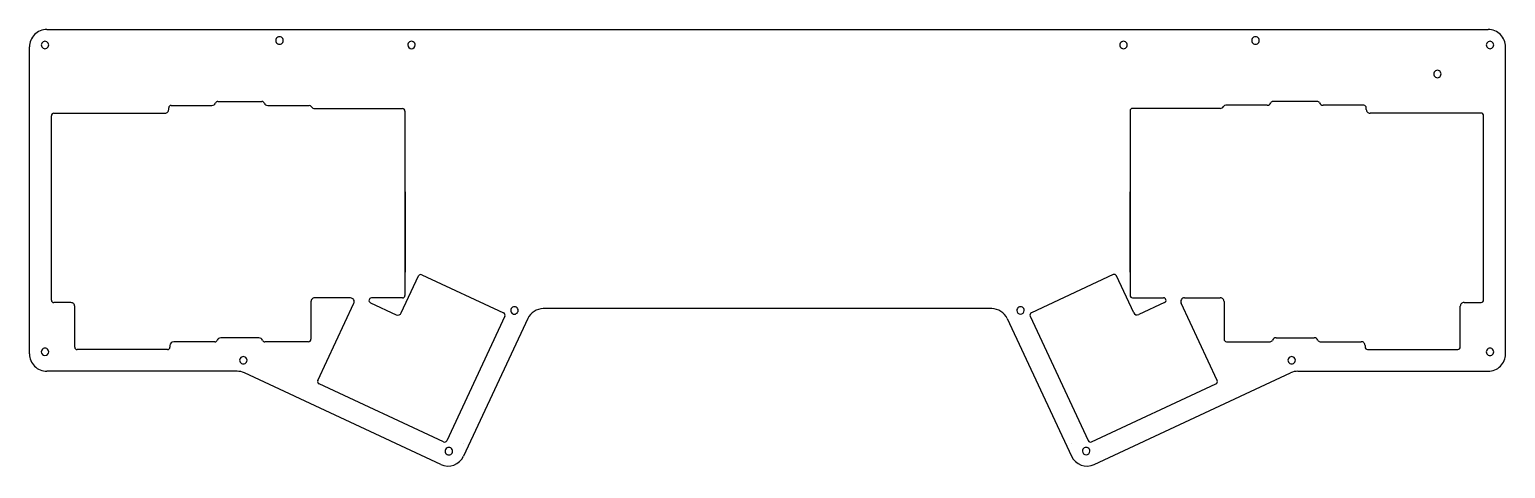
# Model space of a CAD drawing. Extents: x 6 to 605, y 120 to 298.
import ezdxf

# ---------------------------------------------------------------- set-up
doc = ezdxf.new("R2010")
doc.units = 0
doc.layers.get('0').update_dxf_attribs({"linetype": 'CONTINUOUS'})

msp = doc.modelspace()

# ---------------------------------------------------------------- linework, layer by layer
at = {"color": 1}
for points in [[(13.473871, 297.62883), (597.770345, 297.62883)], [(6.491111, 166.198826), (6.491111, 290.62883)], [(604.7486, 166.198837), (604.7486, 290.628858)], [(16.381125, 263.711421), (61.393268, 263.711421)], [(62.917268, 265.235421), (62.917268, 265.870421)], [(63.933268, 266.886421), (80.443268, 266.886421)], [(82.79791, 268.473921), (100.694625, 268.473921)], [(103.049268, 266.886421), (119.899563, 266.886421)], [(122.099268, 265.616421), (157.659268, 265.616421)], [(158.675268, 264.600421), (158.687911, 199.284231)], [(158.675268, 264.600421), (158.675268, 189.924421)], [(452.564472, 264.64703), (452.551772, 199.33084)], [(452.564472, 264.64703), (452.564472, 189.97103)], [(489.140472, 265.66303), (453.580472, 265.66303)], [(508.190472, 266.93303), (491.340168, 266.93303)], [(528.441807, 268.52053), (510.545108, 268.52053)], [(547.306472, 266.93303), (530.796472, 266.93303)], [(548.322472, 265.28203), (548.322472, 265.91703)], [(594.858602, 263.75803), (549.846472, 263.75803)], [(15.381125, 188.003422), (15.381125, 262.711423)], [(595.8586, 188.050031), (595.8586, 262.758026)], [(157.157643, 182.830303), (164.135071, 197.793443)], [(165.485259, 198.284873), (198.634373, 182.82719)], [(445.754478, 198.33148), (412.605361, 182.873796)], [(454.082094, 182.876912), (447.104657, 197.840052)], [(23.293267, 187.003421), (16.381125, 187.003421)], [(24.817267, 168.969421), (24.817267, 185.479421)], [(120.575268, 187.384421), (120.575268, 172.144421)], [(136.580366, 188.908421), (122.099268, 188.908421)], [(123.361343, 155.430047), (137.961579, 186.740353)], [(144.670486, 186.971612), (155.13236, 182.093161)], [(157.659268, 188.908421), (145.099868, 188.908421)], [(453.580472, 188.95503), (466.139869, 188.95503)], [(466.569242, 187.018221), (456.107377, 182.13977)], [(487.878374, 155.476653), (473.278144, 186.786957)], [(474.659367, 188.95503), (489.140472, 188.95503)], [(490.664472, 187.43103), (490.664472, 172.19103)], [(586.422472, 169.01603), (586.422472, 185.52603)], [(587.946472, 187.05003), (594.858602, 187.05003)], [(199.1258, 181.476999), (175.61724, 131.062721)], [(208.416071, 180.5152), (182.451683, 124.833938)], [(396.590746, 184.552806), (214.732035, 184.552795)], [(402.823624, 180.515237), (428.78804, 124.833938)], [(412.113928, 181.523608), (435.622474, 131.10933)], [(62.409268, 167.953421), (25.833267, 167.953421)], [(63.425268, 169.604421), (63.425268, 168.969421)], [(81.644625, 171.128421), (64.949268, 171.128421)], [(99.493268, 172.715921), (83.999268, 172.715921)], [(119.559268, 171.128421), (101.84791, 171.128421)], [(491.680472, 171.17503), (509.391807, 171.17503)], [(511.746472, 172.76253), (527.240472, 172.76253)], [(529.595108, 171.17503), (546.290472, 171.17503)], [(547.814472, 169.65103), (547.814472, 169.01603)], [(548.830472, 168.00003), (585.406472, 168.00003)], [(90.623904, 159.198826), (13.491111, 159.198826)], [(173.1497, 121.447864), (93.581722, 158.543218)], [(438.09, 121.447836), (517.657983, 158.543249)], [(520.615785, 159.198851), (597.748586, 159.198851)], [(174.267049, 130.571293), (123.852773, 154.079859)], [(436.972682, 130.617902), (487.386969, 154.126463)], [(182.491112, 129.930843), (182.491112, 129.930843)], [(182.491112, 129.930843), (182.491112, 129.930843)], [(428.748585, 129.930843), (428.748585, 129.930843)]]:
    msp.add_lwpolyline(points, dxfattribs=at)
for points in [[(109.324411, 293.18383), (109.324411, 293.18383), (109.324411, 293.18383), (109.324411, 293.18383), (109.324411, 293.18383), (109.324411, 293.18383), (109.324411, 293.18383), (109.324411, 293.18383)], [(504.915283, 293.183858), (504.915283, 293.183858), (504.915283, 293.183858), (504.915283, 293.183858), (504.915283, 293.183858), (504.915283, 293.183858), (504.915283, 293.183858), (504.915283, 293.183858)], [(14.254988, 291.364953), (14.254988, 291.364953), (14.254988, 291.364953), (14.254988, 291.364953), (14.254988, 291.364953), (14.254988, 291.364953), (14.254988, 291.364953), (14.254988, 291.364953)], [(162.807687, 291.364953), (162.807687, 291.364953), (162.807687, 291.364953), (162.807687, 291.364953), (162.807687, 291.364953), (162.807687, 291.364953), (162.807687, 291.364953), (162.807687, 291.364953)], [(451.432055, 291.364981), (451.432055, 291.364981), (451.432055, 291.364981), (451.432055, 291.364981), (451.432055, 291.364981), (451.432055, 291.364981), (451.432055, 291.364981), (451.432055, 291.364981)], [(599.984745, 291.364981), (599.984745, 291.364981), (599.984745, 291.364981), (599.984745, 291.364981), (599.984745, 291.364981), (599.984745, 291.364981), (599.984745, 291.364981), (599.984745, 291.364981)], [(578.648604, 279.628838), (578.648604, 279.628838), (578.648604, 279.628838), (578.648604, 279.628838), (578.648604, 279.628838), (578.648604, 279.628838), (578.648604, 279.628838), (578.648604, 279.628838)], [(204.549646, 183.82931), (204.549646, 183.82931), (204.549646, 183.82931), (204.549646, 183.82931), (204.549646, 183.82931), (204.549646, 183.82931), (204.549646, 183.82931), (204.549646, 183.82931)], [(409.690034, 183.829344), (409.690034, 183.829344), (409.690034, 183.829344), (409.690034, 183.829344), (409.690034, 183.829344), (409.690034, 183.829344), (409.690034, 183.829344), (409.690034, 183.829344)], [(14.254985, 167.050203), (14.254985, 167.050203), (14.254985, 167.050203), (14.254985, 167.050203), (14.254985, 167.050203), (14.254985, 167.050203), (14.254985, 167.050203), (14.254985, 167.050203)], [(94.660991, 163.643826), (94.660991, 163.643826), (94.660991, 163.643826), (94.660991, 163.643826), (94.660991, 163.643826), (94.660991, 163.643826), (94.660991, 163.643826), (94.660991, 163.643826)], [(519.578731, 163.643851), (519.578731, 163.643851), (519.578731, 163.643851), (519.578731, 163.643851), (519.578731, 163.643851), (519.578731, 163.643851), (519.578731, 163.643851), (519.578731, 163.643851)], [(599.984745, 167.050217), (599.984745, 167.050217), (599.984745, 167.050217), (599.984745, 167.050217), (599.984745, 167.050217), (599.984745, 167.050217), (599.984745, 167.050217), (599.984745, 167.050217)], [(177.963209, 126.813247), (177.963209, 126.813247), (177.963209, 126.813247), (177.963209, 126.813247), (177.963209, 126.813247), (177.963209, 126.813247), (177.963209, 126.813247), (177.963209, 126.813247)], [(436.276496, 126.813247), (436.276496, 126.813247), (436.276496, 126.813247), (436.276496, 126.813247), (436.276496, 126.813247), (436.276496, 126.813247), (436.276496, 126.813247), (436.276496, 126.813247)]]:
    msp.add_lwpolyline(points, close=True, dxfattribs=at)
for points in [[(8.541364, 295.578577), (7.228609, 294.265823), (6.491111, 292.485345), (6.491111, 290.62883)], [(13.491111, 297.62883), (11.634596, 297.62883), (9.854118, 296.891332), (8.541364, 295.578577)], [(107.074146, 294.483635), (106.60991, 294.215481), (106.324081, 293.719947), (106.324411, 293.18383)], [(106.324411, 293.18383), (106.324129, 292.647712), (106.60991, 292.152179), (107.074146, 291.884025)], [(108.574676, 294.483635), (108.110441, 294.751789), (107.538382, 294.751789), (107.074146, 294.483635)], [(109.324411, 293.18383), (109.324693, 293.719947), (109.038912, 294.215481), (108.574676, 294.483635)], [(108.574676, 291.884025), (109.038912, 292.152179), (109.324741, 292.647712), (109.324411, 293.18383)], [(501.915317, 293.183858), (501.912495, 292.646254), (502.198076, 292.148381), (502.663234, 291.878833)], [(502.663234, 294.488883), (502.198076, 294.219335), (501.912749, 293.721462), (501.915317, 293.183858)], [(504.167366, 294.488883), (503.702207, 294.758432), (503.128393, 294.758432), (502.663234, 294.488883)], [(504.915283, 293.183858), (504.918105, 293.721462), (504.632524, 294.219335), (504.167366, 294.488883)], [(504.167366, 291.878833), (504.632524, 292.148381), (504.917851, 292.646254), (504.915283, 293.183858)], [(602.69834, 295.578611), (601.385584, 296.891366), (599.6051, 297.628862), (597.748586, 297.628858)], [(604.7486, 290.628858), (604.7486, 292.485376), (604.011097, 294.265856), (602.69834, 295.578611)], [(12.004986, 292.663992), (11.540884, 292.396043), (11.254986, 291.900852), (11.254986, 291.364953)], [(11.254986, 291.364953), (11.254986, 290.829054), (11.540884, 290.333863), (12.004986, 290.065914)], [(13.504987, 292.663992), (13.040885, 292.931941), (12.469088, 292.931941), (12.004986, 292.663992)], [(12.004986, 290.065914), (12.469088, 289.797964), (13.040885, 289.797964), (13.504987, 290.065914)], [(14.254988, 291.364953), (14.254988, 291.900852), (13.969089, 292.396043), (13.504987, 292.663992)], [(13.504987, 290.065914), (13.969089, 290.333863), (14.254988, 290.829054), (14.254988, 291.364953)], [(107.074146, 291.884025), (107.538382, 291.615871), (108.110441, 291.615871), (108.574676, 291.884025)], [(160.557684, 292.663992), (160.093584, 292.396043), (159.807684, 291.900852), (159.807684, 291.364953)], [(159.807684, 291.364953), (159.807684, 290.536525), (160.479257, 289.864952), (161.307684, 289.864952)], [(162.057687, 292.663992), (161.593584, 292.931942), (161.021787, 292.931942), (160.557684, 292.663992)], [(161.307684, 289.864952), (162.136114, 289.864952), (162.807687, 290.536525), (162.807687, 291.364953)], [(162.807687, 291.364953), (162.807687, 291.900852), (162.521787, 292.396043), (162.057687, 292.663992)], [(449.18201, 292.664041), (448.717896, 292.396087), (448.432005, 291.900888), (448.432005, 291.364981)], [(448.432005, 291.364981), (448.432005, 290.829074), (448.717896, 290.333875), (449.18201, 290.065921)], [(450.68205, 292.664041), (450.217935, 292.931995), (449.646125, 292.931995), (449.18201, 292.664041)], [(449.18201, 290.065921), (449.646125, 289.797967), (450.217935, 289.797967), (450.68205, 290.065921)], [(451.432055, 291.364981), (451.432055, 291.900888), (451.146164, 292.396087), (450.68205, 292.664041)], [(450.68205, 290.065921), (451.146164, 290.333875), (451.432055, 290.829074), (451.432055, 291.364981)], [(502.663234, 291.878833), (503.128393, 291.609284), (503.702207, 291.609284), (504.167366, 291.878833)], [(597.733882, 292.666562), (597.269316, 292.397934), (596.983651, 291.901605), (596.984751, 291.364981)], [(596.984751, 291.364981), (596.984751, 290.828357), (597.269316, 290.332028), (597.733882, 290.0634)], [(599.235643, 292.666562), (598.771077, 292.93519), (598.19842, 292.93519), (597.733882, 292.666562)], [(597.733882, 290.0634), (598.19842, 289.794772), (598.771077, 289.794772), (599.235643, 290.0634)], [(599.984745, 291.364981), (599.984745, 291.901605), (599.700181, 292.397934), (599.235643, 292.666562)], [(599.235643, 290.0634), (599.700181, 290.332028), (599.985846, 290.828357), (599.984745, 291.364981)], [(577.898853, 280.928643), (577.434625, 281.196797), (576.862561, 281.196797), (576.398334, 280.928643)], [(576.398334, 280.928643), (575.934106, 280.660489), (575.648272, 280.164955), (575.64861, 279.628838)], [(575.64861, 279.628838), (575.64861, 279.09272), (575.934106, 278.597187), (576.398334, 278.329033)], [(576.398334, 278.329033), (576.862561, 278.060879), (577.434625, 278.060879), (577.898853, 278.329033)], [(578.648604, 279.628838), (578.648604, 280.164955), (578.363108, 280.660489), (577.898853, 280.928643)], [(577.898853, 278.329033), (578.363108, 278.597187), (578.648915, 279.09272), (578.648604, 279.628838)], [(16.381125, 263.711421), (15.828841, 263.711421), (15.381126, 263.263707), (15.381125, 262.711423)], [(61.393268, 263.711421), (61.797458, 263.711421), (62.185093, 263.871983), (62.470899, 264.157789)], [(62.470899, 264.157789), (62.756703, 264.443596), (62.917268, 264.831231), (62.917268, 265.235421)], [(63.214845, 266.58884), (63.024309, 266.398304), (62.917268, 266.139878), (62.917268, 265.870421)], [(63.933268, 266.886421), (63.663807, 266.886421), (63.405382, 266.779377), (63.214845, 266.58884)], [(80.443268, 266.886421), (81.064275, 266.886421), (81.623174, 267.26323), (81.856052, 267.838921)], [(82.79791, 268.473921), (82.383904, 268.473921), (82.011303, 268.222715), (81.856052, 267.838921)], [(101.63648, 267.838921), (101.481227, 268.222712), (101.108629, 268.473918), (100.694625, 268.473921)], [(101.63648, 267.838921), (101.869359, 267.26323), (102.428257, 266.886418), (103.049268, 266.886421)], [(120.779444, 266.378421), (120.597953, 266.692771), (120.262543, 266.886421), (119.899563, 266.886421)], [(120.779444, 266.378421), (121.051681, 265.906893), (121.554793, 265.616421), (122.099268, 265.616421)], [(158.377687, 265.31884), (158.18715, 265.509377), (157.928728, 265.616421), (157.659268, 265.616421)], [(158.675268, 264.600421), (158.675268, 264.869878), (158.568223, 265.128304), (158.377687, 265.31884)], [(452.862047, 265.365449), (452.67149, 265.174913), (452.564472, 264.91649), (452.564472, 264.64703)], [(453.580472, 265.66303), (453.311006, 265.66303), (453.052575, 265.555986), (452.862047, 265.365449)], [(489.140472, 265.66303), (489.684935, 265.66303), (490.188052, 265.953502), (490.460284, 266.42503)], [(491.340168, 266.93303), (490.977174, 266.93303), (490.641781, 266.73938), (490.460284, 266.42503)], [(508.190472, 266.93303), (508.811474, 266.933027), (509.370358, 267.309839), (509.603248, 267.88553)], [(510.545108, 268.52053), (510.131088, 268.52053), (509.758498, 268.269324), (509.603248, 267.88553)], [(529.383667, 267.88553), (529.228417, 268.269324), (528.855827, 268.52053), (528.441807, 268.52053)], [(529.383667, 267.88553), (529.616557, 267.309839), (530.175442, 266.93303), (530.796472, 266.93303)], [(548.024868, 266.635449), (547.83434, 266.825986), (547.575909, 266.93303), (547.306472, 266.93303)], [(548.322472, 265.91703), (548.322472, 266.18649), (548.215425, 266.444913), (548.024868, 266.635449)], [(548.322472, 265.28203), (548.322472, 264.87784), (548.483028, 264.490205), (548.768834, 264.204398)], [(548.768834, 264.204398), (549.054641, 263.918592), (549.442273, 263.75803), (549.846472, 263.75803)], [(595.56571, 263.465137), (595.378173, 263.652671), (595.123806, 263.75803), (594.858602, 263.75803)], [(595.8586, 262.758026), (595.8586, 263.023245), (595.753246, 263.277598), (595.56571, 263.465137)], [(165.485259, 198.284873), (164.976708, 198.522013), (164.372211, 198.302004), (164.135071, 197.793443)], [(447.104657, 197.840052), (446.867506, 198.348602), (446.263014, 198.56862), (445.754478, 198.33148)], [(15.381125, 188.003422), (15.381124, 187.738204), (15.486481, 187.483851), (15.674018, 187.296314)], [(15.674018, 187.296314), (15.861554, 187.108777), (16.115909, 187.003421), (16.381125, 187.003421)], [(24.370898, 186.55705), (24.085092, 186.842856), (23.697457, 187.003421), (23.293267, 187.003421)], [(24.817267, 185.479421), (24.817267, 185.883608), (24.656703, 186.271246), (24.370898, 186.55705)], [(121.021636, 188.46205), (120.735832, 188.176246), (120.575268, 187.788608), (120.575268, 187.384421)], [(122.099268, 188.908421), (121.695077, 188.908421), (121.307442, 188.747856), (121.021636, 188.46205)], [(137.865691, 188.203263), (137.585876, 188.642489), (137.101148, 188.908418), (136.580366, 188.908421)], [(137.961579, 186.740353), (138.18167, 187.212342), (138.145509, 187.764041), (137.865691, 188.203263)], [(144.107956, 188.112323), (144.004846, 187.647229), (144.238734, 187.172946), (144.670486, 186.971612)], [(145.099868, 188.908421), (144.62348, 188.908418), (144.211063, 188.57742), (144.107956, 188.112323)], [(157.659268, 188.908421), (157.928728, 188.908421), (158.18715, 189.015462), (158.377687, 189.205999)], [(158.377687, 189.205999), (158.568223, 189.396536), (158.675268, 189.654961), (158.675268, 189.924421)], [(452.564472, 189.97103), (452.564472, 189.70157), (452.67149, 189.443145), (452.862047, 189.252608)], [(452.862047, 189.252608), (453.052575, 189.062071), (453.311006, 188.95503), (453.580472, 188.95503)], [(467.131767, 188.158932), (467.028671, 188.624029), (466.61626, 188.95503), (466.139869, 188.95503)], [(466.569242, 187.018221), (467.000985, 187.21955), (467.234891, 187.693835), (467.131767, 188.158932)], [(473.374043, 188.249872), (473.094219, 187.810647), (473.058067, 187.258948), (473.278144, 186.786957)], [(474.659367, 188.95503), (474.138583, 188.95503), (473.653838, 188.689098), (473.374043, 188.249872)], [(490.218081, 188.508659), (489.932274, 188.794465), (489.544642, 188.95503), (489.140472, 188.95503)], [(490.664472, 187.43103), (490.664472, 187.83522), (490.503887, 188.222852), (490.218081, 188.508659)], [(586.868834, 186.603659), (586.583028, 186.317852), (586.422472, 185.93022), (586.422472, 185.52603)], [(587.946472, 187.05003), (587.542273, 187.05003), (587.154641, 186.889465), (586.868834, 186.603659)], [(594.858602, 187.05003), (595.123806, 187.05003), (595.378173, 187.155386), (595.56571, 187.342923)], [(595.56571, 187.342923), (595.753246, 187.53046), (595.8586, 187.784813), (595.8586, 188.050031)], [(155.13236, 182.093161), (155.498679, 181.922343), (155.917855, 181.904041), (156.29767, 182.042282)], [(156.29767, 182.042282), (156.677484, 182.180523), (156.986825, 182.463984), (157.157643, 182.830303)], [(199.159721, 182.253872), (199.067558, 182.507082), (198.878585, 182.71331), (198.634373, 182.82719)], [(199.1258, 181.476999), (199.23968, 181.721212), (199.25188, 182.000662), (199.159721, 182.253872)], [(202.299381, 185.129116), (201.835145, 184.860962), (201.549316, 184.365428), (201.549646, 183.82931)], [(201.549646, 183.82931), (201.549364, 183.293192), (201.835145, 182.797658), (202.299381, 182.529505)], [(203.799911, 185.129116), (203.335676, 185.397269), (202.763617, 185.397269), (202.299381, 185.129116)], [(202.299381, 182.529505), (202.763617, 182.261351), (203.335676, 182.261351), (203.799911, 182.529505)], [(204.549646, 183.82931), (204.549928, 184.365428), (204.264147, 184.860962), (203.799911, 185.129116)], [(203.799911, 182.529505), (204.264147, 182.797658), (204.549976, 183.293192), (204.549646, 183.82931)], [(214.756915, 184.551923), (212.036414, 184.551923), (209.562316, 182.975692), (208.412664, 180.510044)], [(402.824809, 180.508167), (401.675148, 182.973832), (399.201047, 184.550072), (396.480538, 184.550069)], [(407.437985, 185.134371), (406.972826, 184.86482), (406.6875, 184.366949), (406.690068, 183.829344)], [(406.690068, 183.829344), (406.694019, 183.003731), (407.364438, 182.336532), (408.190051, 182.336532)], [(408.942117, 185.134371), (408.476958, 185.403918), (407.903144, 185.403918), (407.437985, 185.134371)], [(408.190051, 182.336532), (409.015664, 182.336532), (409.686083, 183.003731), (409.690034, 183.829344)], [(409.690034, 183.829344), (409.692856, 184.366949), (409.407275, 184.86482), (408.942117, 185.134371)], [(412.605361, 182.873796), (412.096797, 182.636656), (411.876776, 182.032156), (412.113928, 181.523608)], [(454.082094, 182.876912), (454.437806, 182.114088), (455.34453, 181.784057), (456.107377, 182.13977)], [(12.00472, 168.350008), (11.540483, 168.081855), (11.254657, 167.58632), (11.254986, 167.050203)], [(13.505251, 168.350008), (13.041014, 168.618162), (12.468956, 168.618162), (12.00472, 168.350008)], [(14.254985, 167.050203), (14.255324, 167.58632), (13.969488, 168.081855), (13.505251, 168.350008)], [(24.817267, 168.969421), (24.817267, 168.699961), (24.92431, 168.441536), (25.114847, 168.250999)], [(25.114847, 168.250999), (25.305383, 168.060462), (25.563807, 167.953421), (25.833267, 167.953421)], [(62.409268, 167.953421), (62.678728, 167.953421), (62.93715, 168.060462), (63.127687, 168.250999)], [(63.127687, 168.250999), (63.318223, 168.441536), (63.425268, 168.699961), (63.425268, 168.969421)], [(64.949268, 171.128421), (64.107585, 171.128421), (63.425268, 170.446101), (63.425268, 169.604421)], [(81.644625, 171.128421), (82.058629, 171.128421), (82.431227, 171.379627), (82.58648, 171.763421)], [(83.999268, 172.715921), (83.378257, 172.715921), (82.819359, 172.339112), (82.58648, 171.763421)], [(100.906052, 171.763421), (100.673174, 172.339109), (100.114275, 172.715918), (99.493268, 172.715921)], [(100.906052, 171.763421), (101.061303, 171.379627), (101.433904, 171.128421), (101.84791, 171.128421)], [(119.559268, 171.128421), (119.828728, 171.128421), (120.08715, 171.235462), (120.277687, 171.425999)], [(120.277687, 171.425999), (120.468223, 171.616536), (120.575268, 171.874961), (120.575268, 172.144421)], [(490.664472, 172.19103), (490.664472, 171.92157), (490.77149, 171.663145), (490.962047, 171.472608)], [(490.962047, 171.472608), (491.152575, 171.282071), (491.411006, 171.17503), (491.680472, 171.17503)], [(509.391807, 171.17503), (509.805827, 171.17503), (510.178417, 171.426236), (510.333667, 171.81003)], [(511.746472, 172.76253), (511.125442, 172.762527), (510.566557, 172.385718), (510.333667, 171.81003)], [(528.653248, 171.81003), (528.420358, 172.385721), (527.861474, 172.76253), (527.240472, 172.76253)], [(528.653248, 171.81003), (528.808498, 171.426236), (529.181088, 171.17503), (529.595108, 171.17503)], [(547.368081, 170.728659), (547.082274, 171.014465), (546.694642, 171.17503), (546.290472, 171.17503)], [(547.814472, 169.65103), (547.814472, 170.05522), (547.653887, 170.442852), (547.368081, 170.728659)], [(547.814472, 169.01603), (547.814472, 168.74657), (547.92149, 168.488145), (548.112047, 168.297608)], [(548.112047, 168.297608), (548.302575, 168.107071), (548.561006, 168.00003), (548.830472, 168.00003)], [(585.406472, 168.00003), (585.675909, 168.00003), (585.93434, 168.107071), (586.124868, 168.297608)], [(586.124868, 168.297608), (586.315425, 168.488145), (586.422472, 168.74657), (586.422472, 169.01603)], [(597.733882, 168.351797), (597.269316, 168.08317), (596.983651, 167.58684), (596.984751, 167.050217)], [(599.235643, 168.351797), (598.771077, 168.620425), (598.19842, 168.620425), (597.733882, 168.351797)], [(599.984745, 167.050217), (599.984745, 167.58684), (599.700181, 168.08317), (599.235643, 168.351797)], [(6.491111, 166.198826), (6.491111, 164.342312), (7.228609, 162.561834), (8.541364, 161.249077)], [(11.254986, 167.050203), (11.255494, 166.222134), (11.926917, 165.551123), (12.754985, 165.551123)], [(12.754985, 165.551123), (13.583053, 165.551123), (14.254477, 166.222134), (14.254985, 167.050203)], [(92.410726, 164.943631), (91.94649, 164.675478), (91.660661, 164.179943), (91.660991, 163.643826)], [(91.660991, 163.643826), (91.660709, 163.107708), (91.94649, 162.612174), (92.410726, 162.34402)], [(93.911256, 164.943631), (93.447021, 165.211785), (92.874962, 165.211785), (92.410726, 164.943631)], [(92.410726, 162.34402), (92.874962, 162.075867), (93.447021, 162.075867), (93.911256, 162.34402)], [(94.660991, 163.643826), (94.661273, 164.179943), (94.375492, 164.675478), (93.911256, 164.943631)], [(93.911256, 162.34402), (94.375492, 162.612174), (94.661321, 163.107708), (94.660991, 163.643826)], [(517.32784, 164.945432), (516.863302, 164.676804), (516.577636, 164.180477), (516.578737, 163.643851)], [(516.578737, 163.643851), (516.578737, 163.107228), (516.863302, 162.610898), (517.32784, 162.34227)], [(518.829629, 164.945432), (518.365063, 165.214059), (517.792406, 165.214059), (517.32784, 164.945432)], [(517.32784, 162.34227), (517.792406, 162.073643), (518.365063, 162.073643), (518.829629, 162.34227)], [(519.578731, 163.643851), (519.578731, 164.180477), (519.294166, 164.676804), (518.829629, 164.945432)], [(518.829629, 162.34227), (519.294166, 162.610898), (519.579832, 163.107228), (519.578731, 163.643851)], [(596.984751, 167.050217), (596.984751, 166.513594), (597.269316, 166.017264), (597.733882, 165.748636)], [(597.733882, 165.748636), (598.19842, 165.480009), (598.771077, 165.480009), (599.235643, 165.748636)], [(599.235643, 165.748636), (599.700181, 166.017264), (599.985846, 166.513594), (599.984745, 167.050217)], [(602.69834, 161.249094), (604.011097, 162.561845), (604.7486, 164.342323), (604.7486, 166.198837)], [(8.541364, 161.249077), (9.854118, 159.936323), (11.634596, 159.198826), (13.491111, 159.198826)], [(93.581722, 158.543218), (92.655461, 158.975049), (91.645881, 159.198826), (90.623904, 159.198826)], [(520.615785, 159.198851), (519.593802, 159.198851), (518.584236, 158.975077), (517.657983, 158.543249)], [(597.748586, 159.198851), (599.6051, 159.198848), (601.385584, 159.936343), (602.69834, 161.249094)], [(123.361343, 155.430047), (123.124203, 154.921497), (123.344212, 154.316996), (123.852773, 154.079859)], [(487.386969, 154.126463), (487.895505, 154.363605), (488.115525, 154.968103), (487.878374, 155.476653)], [(174.267049, 130.571293), (174.511262, 130.457416), (174.790712, 130.445213), (175.043922, 130.537375)], [(175.712944, 128.113053), (175.248705, 127.844899), (174.962882, 127.349365), (174.963209, 126.813247)], [(174.963209, 126.813247), (174.962927, 126.277129), (175.248705, 125.781595), (175.712944, 125.513442)], [(175.043922, 130.537375), (175.297132, 130.629535), (175.50336, 130.818508), (175.61724, 131.062721)], [(177.213474, 128.113053), (176.749239, 128.381206), (176.17718, 128.381206), (175.712944, 128.113053)], [(177.963209, 126.813247), (177.963491, 127.349365), (177.677713, 127.844899), (177.213474, 128.113053)], [(177.213474, 125.513442), (177.677713, 125.781595), (177.963539, 126.277129), (177.963209, 126.813247)], [(434.024363, 128.118466), (433.559176, 127.848867), (433.273877, 127.350906), (433.27653, 126.813247)], [(433.27653, 126.813247), (433.280481, 125.987724), (433.950985, 125.320664), (434.776513, 125.320664)], [(435.528664, 128.118466), (435.063477, 128.388067), (434.48955, 128.388067), (434.024363, 128.118466)], [(434.776513, 125.320664), (435.602041, 125.320664), (436.272404, 125.987724), (436.276496, 126.813247)], [(436.276496, 126.813247), (436.279318, 127.350906), (435.99385, 127.848867), (435.528664, 128.118466)], [(435.622474, 131.10933), (435.859626, 130.600779), (436.464117, 130.380762), (436.972682, 130.617902)], [(173.1497, 121.447864), (176.653416, 119.814393), (180.817941, 121.330347), (182.451683, 124.833938)], [(175.712944, 125.513442), (176.17718, 125.245288), (176.749239, 125.245288), (177.213474, 125.513442)], [(428.788012, 124.833938), (430.42174, 121.330333), (434.586267, 119.814365), (438.09, 121.447836)]]:
    msp.add_open_spline(points, degree=3, dxfattribs=at)

doc.saveas('drawing.dxf')
